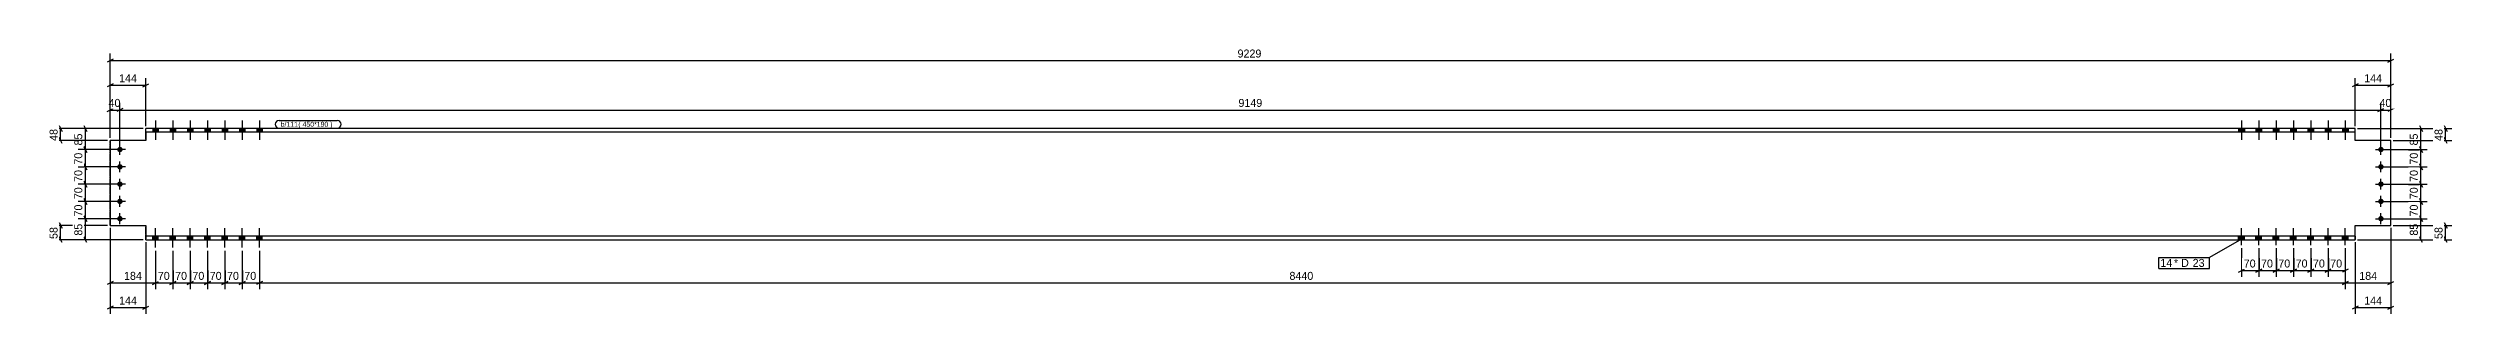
# Model space of a CAD drawing. Header units: millimetres. Extents: x 26 to 24436, y 32 to 1108.
# Drawn here: x 14710 to 24436, y 32 to 1108 of the extents above; entities that cross this region are included whole.
import ezdxf

# ---------------------------------------------------------------- set-up
doc = ezdxf.new("R2010")
doc.units = ezdxf.units.MM
doc.linetypes.add('DXK_LINE_DOT4', pattern=[0.9408, 0.4704, -0.4704])
doc.styles.add('Comic Sans MS', font='COMIC.TTF', dxfattribs={"height": 0.2})

msp = doc.modelspace()

# ---------------------------------------------------------------- hatches: boundary and pattern name
at = {"linetype": 'Continuous'}
for points in [[(15133.7, 768), (15155.7, 768), (15155.7, 782.6), (15133.7, 782.6)], [(15133.7, 768), (15155.7, 768), (15155.7, 782.6), (15133.7, 782.6)], [(15203.7, 768), (15225.7, 768), (15225.7, 782.6), (15203.7, 782.6)], [(15203.7, 768), (15225.7, 768), (15225.7, 782.6), (15203.7, 782.6)], [(15273.7, 768), (15295.7, 768), (15295.7, 782.6), (15273.7, 782.6)], [(15273.7, 768), (15295.7, 768), (15295.7, 782.6), (15273.7, 782.6)], [(15343.7, 768), (15365.7, 768), (15365.7, 782.6), (15343.7, 782.6)], [(15343.7, 768), (15365.7, 768), (15365.7, 782.6), (15343.7, 782.6)], [(15413.7, 768), (15435.7, 768), (15435.7, 782.6), (15413.7, 782.6)], [(15413.7, 768), (15435.7, 768), (15435.7, 782.6), (15413.7, 782.6)], [(15483.7, 768), (15505.7, 768), (15505.7, 782.6), (15483.7, 782.6)], [(15483.7, 768), (15505.7, 768), (15505.7, 782.6), (15483.7, 782.6)], [(15553.7, 768), (15575.7, 768), (15575.7, 782.6), (15553.7, 782.6)], [(15553.7, 768), (15575.7, 768), (15575.7, 782.6), (15553.7, 782.6)], [(23596.1, 782.6), (23573.1, 782.6), (23573.1, 768), (23596.1, 768)], [(23596.1, 782.6), (23573.1, 782.6), (23573.1, 768), (23596.1, 768)], [(23666.1, 782.6), (23643.1, 782.6), (23643.1, 768), (23666.1, 768)], [(23666.1, 782.6), (23643.1, 782.6), (23643.1, 768), (23666.1, 768)], [(23736.1, 782.6), (23713.1, 782.6), (23713.1, 768), (23736.1, 768)], [(23736.1, 782.6), (23713.1, 782.6), (23713.1, 768), (23736.1, 768)], [(23806.1, 782.6), (23783.1, 782.6), (23783.1, 768), (23806.1, 768)], [(23806.1, 782.6), (23783.1, 782.6), (23783.1, 768), (23806.1, 768)], [(23876.1, 782.6), (23853.1, 782.6), (23853.1, 768), (23876.1, 768)], [(23876.1, 782.6), (23853.1, 782.6), (23853.1, 768), (23876.1, 768)], [(23946.1, 782.6), (23923.1, 782.6), (23923.1, 768), (23946.1, 768)], [(23946.1, 782.6), (23923.1, 782.6), (23923.1, 768), (23946.1, 768)], [(24016.1, 782.6), (23993.1, 782.6), (23993.1, 768), (24016.1, 768)], [(24016.1, 782.6), (23993.1, 782.6), (23993.1, 768), (24016.1, 768)], [(14989.4, 697.6, -1), (15011.4, 697.6, -1)], [(24137.9, 697.6, -1), (24159.9, 697.6, -1)], [(14989.4, 627.6, -1), (15011.4, 627.6, -1)], [(24137.9, 627.6, -1), (24159.9, 627.6, -1)], [(14989.4, 557.6, -1), (15011.4, 557.6, -1)], [(14989.4, 487.6, -1), (15011.4, 487.6, -1)], [(24137.9, 557.6, -1), (24159.9, 557.6, -1)], [(24137.9, 487.6, -1), (24159.9, 487.6, -1)], [(14989.4, 417.6, -1), (15011.4, 417.6, -1)], [(24137.9, 417.6, -1), (24159.9, 417.6, -1)], [(15133.7, 332.6), (15155.7, 332.6), (15155.7, 347.2), (15133.7, 347.2)], [(15133.7, 332.6), (15155.7, 332.6), (15155.7, 347.2), (15133.7, 347.2)], [(15203.7, 332.6), (15225.7, 332.6), (15225.7, 347.2), (15203.7, 347.2)], [(15203.7, 332.6), (15225.7, 332.6), (15225.7, 347.2), (15203.7, 347.2)], [(15273.7, 332.6), (15295.7, 332.6), (15295.7, 347.2), (15273.7, 347.2)], [(15273.7, 332.6), (15295.7, 332.6), (15295.7, 347.2), (15273.7, 347.2)], [(15343.7, 332.6), (15365.7, 332.6), (15365.7, 347.2), (15343.7, 347.2)], [(15343.7, 332.6), (15365.7, 332.6), (15365.7, 347.2), (15343.7, 347.2)], [(15413.7, 332.6), (15435.7, 332.6), (15435.7, 347.2), (15413.7, 347.2)], [(15413.7, 332.6), (15435.7, 332.6), (15435.7, 347.2), (15413.7, 347.2)], [(15483.7, 332.6), (15505.7, 332.6), (15505.7, 347.2), (15483.7, 347.2)], [(15483.7, 332.6), (15505.7, 332.6), (15505.7, 347.2), (15483.7, 347.2)], [(15553.7, 332.6), (15575.7, 332.6), (15575.7, 347.2), (15553.7, 347.2)], [(15553.7, 332.6), (15575.7, 332.6), (15575.7, 347.2), (15553.7, 347.2)], [(23596.1, 347.2), (23573.1, 347.2), (23573.1, 332.6), (23596.1, 332.6)], [(23596.1, 347.2), (23573.1, 347.2), (23573.1, 332.6), (23596.1, 332.6)], [(23666.1, 347.2), (23643.1, 347.2), (23643.1, 332.6), (23666.1, 332.6)], [(23666.1, 347.2), (23643.1, 347.2), (23643.1, 332.6), (23666.1, 332.6)], [(23736.1, 347.2), (23713.1, 347.2), (23713.1, 332.6), (23736.1, 332.6)], [(23736.1, 347.2), (23713.1, 347.2), (23713.1, 332.6), (23736.1, 332.6)], [(23806.1, 347.2), (23783.1, 347.2), (23783.1, 332.6), (23806.1, 332.6)], [(23806.1, 347.2), (23783.1, 347.2), (23783.1, 332.6), (23806.1, 332.6)], [(23876.1, 347.2), (23853.1, 347.2), (23853.1, 332.6), (23876.1, 332.6)], [(23876.1, 347.2), (23853.1, 347.2), (23853.1, 332.6), (23876.1, 332.6)], [(23946.1, 347.2), (23923.1, 347.2), (23923.1, 332.6), (23946.1, 332.6)], [(23946.1, 347.2), (23923.1, 347.2), (23923.1, 332.6), (23946.1, 332.6)], [(24016.1, 347.2), (23993.1, 347.2), (23993.1, 332.6), (24016.1, 332.6)], [(24016.1, 347.2), (23993.1, 347.2), (23993.1, 332.6), (24016.1, 332.6)]]:
    msp.add_hatch(color=3, dxfattribs=at).paths.add_polyline_path(points)

# ---------------------------------------------------------------- linework, layer by layer
at = {"color": 8, "linetype": 'Continuous'}
for p, q in [((24188.9, 744.6), (24188.9, 1086)), ((14972.4, 1063.6), (14948.4, 1051.6)), ((14960.4, 1057.6), (24188.9, 1057.6)), ((15104.7, 792.6), (15104.7, 986)), ((24044.6, 792.6), (24044.6, 986)), ((24176.9, 1051.6), (24200.9, 1063.6)), ((14960.4, 957.6), (15104.7, 957.6)), ((14960.4, 744.6), (14960.4, 886)), ((15000.4, 707.6), (15000.4, 886)), ((15092.7, 951.6), (15116.7, 963.6)), ((24056.6, 963.6), (24032.6, 951.6)), ((24044.6, 957.6), (24188.9, 957.6)), ((24148.9, 707.6), (24148.9, 886)), ((24188.9, 744.6), (24188.9, 886)), ((14760.4, 734.6), (14760.4, 782.6)), ((15094.7, 782.6), (14832, 782.6)), ((14854.4, 794.6), (14866.4, 770.6)), ((14860.4, 697.6), (14860.4, 782.6)), ((14948.4, 851.6), (14972.4, 863.6)), ((14960.4, 857.6), (15000.4, 857.6)), ((15012.4, 863.6), (14988.4, 851.6)), ((24054.6, 782.6), (24336, 782.6)), ((24136.9, 851.6), (24160.9, 863.6)), ((24148.9, 857.6), (24188.9, 857.6)), ((24200.9, 863.6), (24176.9, 851.6)), ((24304.4, 794.6), (24316.4, 770.6)), ((24404.4, 794.6), (24416.4, 770.6)), ((24410.4, 734.6), (24410.4, 782.6)), ((14990.4, 697.6), (14832, 697.6)), ((14866.4, 685.6), (14854.4, 709.6)), ((24158.9, 697.6), (24336, 697.6)), ((24304.4, 709.6), (24316.4, 685.6)), ((24310.4, 627.6), (24310.4, 697.6)), ((24416.4, 722.6), (24404.4, 746.6)), ((14990.4, 627.6), (14832, 627.6)), ((14854.4, 639.6), (14866.4, 615.6)), ((14860.4, 557.6), (14860.4, 627.6)), ((24158.9, 627.6), (24336, 627.6)), ((24316.4, 615.6), (24304.4, 639.6)), ((14990.4, 557.6), (14832, 557.6)), ((14990.4, 487.6), (14832, 487.6)), ((14866.4, 545.6), (14854.4, 569.6)), ((14866.4, 475.6), (14854.4, 499.6)), ((24158.9, 557.6), (24336, 557.6)), ((24158.9, 487.6), (24336, 487.6)), ((24304.4, 569.6), (24316.4, 545.6)), ((24316.4, 475.6), (24304.4, 499.6)), ((24310.4, 487.6), (24310.4, 557.6)), ((14950.4, 390.6), (14732, 390.6)), ((14754.4, 402.6), (14766.4, 378.6)), ((14760.4, 332.6), (14760.4, 390.6)), ((14990.4, 417.6), (14832, 417.6)), ((14866.4, 405.6), (14854.4, 429.6)), ((24158.9, 417.6), (24336, 417.6)), ((24304.4, 429.6), (24316.4, 405.6)), ((24310.4, 332.6), (24310.4, 417.6)), ((24404.4, 402.6), (24416.4, 378.6)), ((24410.4, 332.6), (24410.4, 390.6)), ((15094.7, 332.6), (14732, 332.6)), ((14766.4, 320.6), (14754.4, 344.6)), ((15094.7, 332.6), (14832, 332.6)), ((14866.4, 320.6), (14854.4, 344.6)), ((14960.4, 380.6), (14960.4, 132)), ((14960.4, 380.6), (14960.4, 32)), ((23584.6, 297.9), (23584.6, 182)), ((23654.6, 297.9), (23654.6, 182)), ((23724.6, 297.9), (23724.6, 182)), ((23794.6, 297.9), (23794.6, 182)), ((23864.6, 297.9), (23864.6, 182)), ((23934.6, 297.9), (23934.6, 182)), ((24004.6, 297.9), (24004.6, 132)), ((24004.6, 297.9), (24004.6, 132)), ((24004.6, 297.9), (24004.6, 182)), ((24054.6, 332.6), (24336, 332.6)), ((24188.9, 380.6), (24188.9, 132)), ((24188.9, 380.6), (24188.9, 32)), ((24316.4, 320.6), (24304.4, 344.6)), ((24416.4, 320.6), (24404.4, 344.6)), ((15144.7, 287.9), (15144.7, 132)), ((15144.7, 287.9), (15144.7, 132)), ((15214.7, 287.9), (15214.7, 132)), ((15284.7, 287.9), (15284.7, 132)), ((15354.7, 287.9), (15354.7, 132)), ((15424.7, 287.9), (15424.7, 132)), ((15494.7, 287.9), (15494.7, 132)), ((15564.7, 287.9), (15564.7, 132)), ((15564.7, 287.9), (15564.7, 132)), ((23572.6, 201.6), (23596.6, 213.6)), ((23642.6, 201.6), (23666.6, 213.6)), ((23712.6, 201.6), (23736.6, 213.6)), ((23782.6, 201.6), (23806.6, 213.6)), ((23852.6, 201.6), (23876.6, 213.6)), ((23922.6, 201.6), (23946.6, 213.6)), ((23934.6, 207.6), (24004.6, 207.6)), ((14972.4, 163.6), (14948.4, 151.6)), ((14960.4, 157.6), (15144.7, 157.6)), ((15132.7, 151.6), (15156.7, 163.6)), ((15202.7, 151.6), (15226.7, 163.6)), ((15272.7, 151.6), (15296.7, 163.6)), ((15342.7, 151.6), (15366.7, 163.6)), ((15412.7, 151.6), (15436.7, 163.6)), ((15482.7, 151.6), (15506.7, 163.6)), ((15494.7, 157.6), (15564.7, 157.6)), ((15576.7, 163.6), (15552.7, 151.6)), ((15576.7, 163.6), (15552.7, 151.6)), ((15564.7, 157.6), (24004.6, 157.6)), ((24016.6, 163.6), (23992.6, 151.6)), ((24004.6, 157.6), (24188.9, 157.6)), ((24176.9, 151.6), (24200.9, 163.6)), ((14972.4, 63.6), (14948.4, 51.6)), ((14960.4, 57.6), (15104.7, 57.6)), ((15092.7, 51.6), (15116.7, 63.6)), ((24056.6, 63.6), (24032.6, 51.6)), ((24044.6, 57.6), (24188.9, 57.6)), ((24176.9, 51.6), (24200.9, 63.6))]:
    msp.add_line(p, q, dxfattribs=at)
at = {"color": 7, "linetype": 'Continuous'}
for p, q in [((24044.6, 782.6), (15104.7, 782.6)), ((15104.7, 768), (15104.7, 782.6)), ((24044.6, 768), (24044.6, 782.6)), ((15104.7, 734.6), (14960.4, 734.6)), ((14960.4, 734.6), (14960.4, 390.6)), ((15104.7, 768), (15104.7, 734.6)), ((24044.6, 768), (15104.7, 768)), ((24044.6, 734.6), (24044.6, 768)), ((24044.6, 768), (24044.6, 768)), ((24188.9, 734.6), (24044.6, 734.6)), ((24188.9, 390.6), (24188.9, 734.6)), ((14960.4, 390.6), (15104.7, 390.6)), ((15104.7, 390.6), (15104.7, 347.2)), ((24044.6, 347.2), (24044.6, 390.6)), ((24044.6, 390.6), (24188.9, 390.6)), ((24044.6, 347.2), (15104.7, 347.2)), ((15104.7, 332.6), (15104.7, 347.2)), ((15104.7, 332.6), (24044.6, 332.6)), ((24044.6, 332.6), (24044.6, 347.2)), ((24044.6, 332.6), (24044.6, 332.6))]:
    msp.add_line(p, q, dxfattribs=at)
at = {"color": 7, "linetype": 'DXK_LINE_DOT4'}
for p, q in [((15104.7, 768), (15104.7, 782.6)), ((24044.6, 768), (24044.6, 782.6)), ((14960.4, 390.6), (14960.4, 734.6)), ((15104.7, 734.6), (15104.7, 768)), ((15104.7, 768), (15104.7, 768)), ((15104.7, 768), (15104.7, 768)), ((24044.6, 734.6), (24044.6, 768)), ((24188.9, 390.6), (24188.9, 734.6)), ((15104.7, 347.2), (15104.7, 390.6)), ((24044.6, 347.2), (24044.6, 390.6)), ((15104.7, 347.2), (15104.7, 332.6)), ((15104.7, 347.2), (15104.7, 347.2)), ((24044.6, 347.2), (24044.6, 332.6))]:
    msp.add_line(p, q, dxfattribs=at)
at = {"color": 3, "linetype": 'Continuous'}
for p, q in [((15133.7, 782.6), (15133.7, 768)), ((15133.7, 782.6), (15133.7, 768)), ((15144.7, 814.8), (15144.7, 736.6)), ((15144.7, 814.8), (15144.7, 736.6)), ((15155.7, 782.6), (15155.7, 768)), ((15155.7, 782.6), (15155.7, 768)), ((15203.7, 782.6), (15203.7, 768)), ((15203.7, 782.6), (15203.7, 768)), ((15214.7, 814.8), (15214.7, 736.6)), ((15214.7, 814.8), (15214.7, 736.6)), ((15225.7, 782.6), (15225.7, 768)), ((15225.7, 782.6), (15225.7, 768)), ((15273.7, 782.6), (15273.7, 768)), ((15273.7, 782.6), (15273.7, 768)), ((15284.7, 814.8), (15284.7, 736.6)), ((15284.7, 814.8), (15284.7, 736.6)), ((15295.7, 782.6), (15295.7, 768)), ((15295.7, 782.6), (15295.7, 768)), ((15343.7, 782.6), (15343.7, 768)), ((15343.7, 782.6), (15343.7, 768)), ((15354.7, 814.8), (15354.7, 736.6)), ((15354.7, 814.8), (15354.7, 736.6)), ((15365.7, 782.6), (15365.7, 768)), ((15365.7, 782.6), (15365.7, 768)), ((15413.7, 782.6), (15413.7, 768)), ((15413.7, 782.6), (15413.7, 768)), ((15424.7, 814.8), (15424.7, 736.6)), ((15424.7, 814.8), (15424.7, 736.6)), ((15435.7, 782.6), (15435.7, 768)), ((15435.7, 782.6), (15435.7, 768)), ((15483.7, 782.6), (15483.7, 768)), ((15483.7, 782.6), (15483.7, 768)), ((15494.7, 814.8), (15494.7, 736.6)), ((15494.7, 814.8), (15494.7, 736.6)), ((15505.7, 782.6), (15505.7, 768)), ((15505.7, 782.6), (15505.7, 768)), ((15553.7, 782.6), (15553.7, 768)), ((15553.7, 782.6), (15553.7, 768)), ((15564.7, 814.8), (15564.7, 736.6)), ((15564.7, 814.8), (15564.7, 736.6)), ((15575.7, 782.6), (15575.7, 768)), ((15575.7, 782.6), (15575.7, 768)), ((23573.1, 782.6), (23573.1, 768)), ((23573.1, 782.6), (23573.1, 768)), ((23584.6, 814.8), (23584.6, 736.6)), ((23584.6, 814.8), (23584.6, 736.6)), ((23596.1, 782.6), (23596.1, 768)), ((23596.1, 782.6), (23596.1, 768)), ((23643.1, 782.6), (23643.1, 768)), ((23643.1, 782.6), (23643.1, 768)), ((23654.6, 814.8), (23654.6, 736.6)), ((23654.6, 814.8), (23654.6, 736.6)), ((23666.1, 782.6), (23666.1, 768)), ((23666.1, 782.6), (23666.1, 768)), ((23713.1, 782.6), (23713.1, 768)), ((23713.1, 782.6), (23713.1, 768)), ((23724.6, 814.8), (23724.6, 736.6)), ((23724.6, 814.8), (23724.6, 736.6)), ((23736.1, 782.6), (23736.1, 768)), ((23736.1, 782.6), (23736.1, 768)), ((23783.1, 782.6), (23783.1, 768)), ((23783.1, 782.6), (23783.1, 768)), ((23794.6, 814.8), (23794.6, 736.6)), ((23794.6, 814.8), (23794.6, 736.6)), ((23806.1, 782.6), (23806.1, 768)), ((23806.1, 782.6), (23806.1, 768)), ((23853.1, 782.6), (23853.1, 768)), ((23853.1, 782.6), (23853.1, 768)), ((23864.6, 814.8), (23864.6, 736.6)), ((23864.6, 814.8), (23864.6, 736.6)), ((23876.1, 782.6), (23876.1, 768)), ((23876.1, 782.6), (23876.1, 768)), ((23923.1, 782.6), (23923.1, 768)), ((23923.1, 782.6), (23923.1, 768)), ((23934.6, 814.8), (23934.6, 736.6)), ((23934.6, 814.8), (23934.6, 736.6)), ((23946.1, 782.6), (23946.1, 768)), ((23946.1, 782.6), (23946.1, 768)), ((23993.1, 782.6), (23993.1, 768)), ((23993.1, 782.6), (23993.1, 768)), ((24004.6, 814.8), (24004.6, 736.6)), ((24004.6, 814.8), (24004.6, 736.6)), ((24016.1, 782.6), (24016.1, 768)), ((24016.1, 782.6), (24016.1, 768)), ((15022.4, 697.6), (14978.4, 697.6)), ((15000.4, 675.6), (15000.4, 719.6)), ((24126.9, 697.6), (24170.9, 697.6)), ((24148.9, 675.6), (24148.9, 719.6)), ((15022.4, 627.6), (14978.4, 627.6)), ((15000.4, 605.6), (15000.4, 649.6)), ((24126.9, 627.6), (24170.9, 627.6)), ((24148.9, 605.6), (24148.9, 649.6)), ((15022.4, 557.6), (14978.4, 557.6)), ((15022.4, 487.6), (14978.4, 487.6)), ((15000.4, 535.6), (15000.4, 579.6)), ((15000.4, 465.6), (15000.4, 509.6)), ((24126.9, 557.6), (24170.9, 557.6)), ((24126.9, 487.6), (24170.9, 487.6)), ((24148.9, 535.6), (24148.9, 579.6)), ((24148.9, 465.6), (24148.9, 509.6)), ((15022.4, 417.6), (14978.4, 417.6)), ((15000.4, 395.6), (15000.4, 439.6)), ((24126.9, 417.6), (24170.9, 417.6)), ((24148.9, 395.6), (24148.9, 439.6)), ((15133.7, 332.6), (15133.7, 347.2)), ((15133.7, 332.6), (15133.7, 347.2)), ((15144.7, 300.4), (15144.7, 378.6)), ((15144.7, 300.4), (15144.7, 378.6)), ((15155.7, 332.6), (15155.7, 347.2)), ((15155.7, 332.6), (15155.7, 347.2)), ((15203.7, 332.6), (15203.7, 347.2)), ((15203.7, 332.6), (15203.7, 347.2)), ((15214.7, 300.4), (15214.7, 378.6)), ((15214.7, 300.4), (15214.7, 378.6)), ((15225.7, 332.6), (15225.7, 347.2)), ((15225.7, 332.6), (15225.7, 347.2)), ((15273.7, 332.6), (15273.7, 347.2)), ((15273.7, 332.6), (15273.7, 347.2)), ((15284.7, 300.4), (15284.7, 378.6)), ((15284.7, 300.4), (15284.7, 378.6)), ((15295.7, 332.6), (15295.7, 347.2)), ((15295.7, 332.6), (15295.7, 347.2)), ((15343.7, 332.6), (15343.7, 347.2)), ((15343.7, 332.6), (15343.7, 347.2)), ((15354.7, 300.4), (15354.7, 378.6)), ((15354.7, 300.4), (15354.7, 378.6)), ((15365.7, 332.6), (15365.7, 347.2)), ((15365.7, 332.6), (15365.7, 347.2)), ((15413.7, 332.6), (15413.7, 347.2)), ((15413.7, 332.6), (15413.7, 347.2)), ((15424.7, 300.4), (15424.7, 378.6)), ((15424.7, 300.4), (15424.7, 378.6)), ((15435.7, 332.6), (15435.7, 347.2)), ((15435.7, 332.6), (15435.7, 347.2)), ((15483.7, 332.6), (15483.7, 347.2)), ((15483.7, 332.6), (15483.7, 347.2)), ((15494.7, 300.4), (15494.7, 378.6)), ((15494.7, 300.4), (15494.7, 378.6)), ((15505.7, 332.6), (15505.7, 347.2)), ((15505.7, 332.6), (15505.7, 347.2)), ((15553.7, 332.6), (15553.7, 347.2)), ((15553.7, 332.6), (15553.7, 347.2)), ((15564.7, 300.4), (15564.7, 378.6)), ((15564.7, 300.4), (15564.7, 378.6)), ((15575.7, 332.6), (15575.7, 347.2)), ((15575.7, 332.6), (15575.7, 347.2)), ((23573.1, 332.6), (23573.1, 347.2)), ((23573.1, 332.6), (23573.1, 347.2)), ((23584.6, 310.4), (23584.6, 378.6)), ((23584.6, 310.4), (23584.6, 378.6)), ((23596.1, 332.6), (23596.1, 347.2)), ((23596.1, 332.6), (23596.1, 347.2)), ((23643.1, 332.6), (23643.1, 347.2)), ((23643.1, 332.6), (23643.1, 347.2)), ((23654.6, 310.4), (23654.6, 378.6)), ((23654.6, 310.4), (23654.6, 378.6)), ((23666.1, 332.6), (23666.1, 347.2)), ((23666.1, 332.6), (23666.1, 347.2)), ((23713.1, 332.6), (23713.1, 347.2)), ((23713.1, 332.6), (23713.1, 347.2)), ((23724.6, 310.4), (23724.6, 378.6)), ((23724.6, 310.4), (23724.6, 378.6)), ((23736.1, 332.6), (23736.1, 347.2)), ((23736.1, 332.6), (23736.1, 347.2)), ((23783.1, 332.6), (23783.1, 347.2)), ((23783.1, 332.6), (23783.1, 347.2)), ((23794.6, 310.4), (23794.6, 378.6)), ((23794.6, 310.4), (23794.6, 378.6)), ((23806.1, 332.6), (23806.1, 347.2)), ((23806.1, 332.6), (23806.1, 347.2)), ((23853.1, 332.6), (23853.1, 347.2)), ((23853.1, 332.6), (23853.1, 347.2)), ((23864.6, 310.4), (23864.6, 378.6)), ((23864.6, 310.4), (23864.6, 378.6)), ((23876.1, 332.6), (23876.1, 347.2)), ((23876.1, 332.6), (23876.1, 347.2)), ((23923.1, 332.6), (23923.1, 347.2)), ((23923.1, 332.6), (23923.1, 347.2)), ((23934.6, 310.4), (23934.6, 378.6)), ((23934.6, 310.4), (23934.6, 378.6)), ((23946.1, 332.6), (23946.1, 347.2)), ((23946.1, 332.6), (23946.1, 347.2)), ((23993.1, 332.6), (23993.1, 347.2)), ((23993.1, 332.6), (23993.1, 347.2)), ((24004.6, 310.4), (24004.6, 378.6)), ((24004.6, 310.4), (24004.6, 378.6)), ((24016.1, 332.6), (24016.1, 347.2)), ((24016.1, 332.6), (24016.1, 347.2))]:
    msp.add_line(p, q, dxfattribs=at)

# ---------------------------------------------------------------- wipeouts: each hides what was drawn before it
at = {"color": 0}
msp.add_wipeout([(23301.6, 222.4), (23301.6, 254.4), (23256.3, 254.4), (23256.3, 222.4)], dxfattribs=at)

# ---------------------------------------------------------------- next in the draw order: wipeouts: each hides what was drawn before it
for points in [[(19633.2, 1063.6), (19633.2, 1108.4), (19516.1, 1108.4), (19516.1, 1063.6)], [(15012.9, 863.6), (15012.9, 908.4), (14947.9, 908.4), (14947.9, 863.6)], [(24201.4, 863.6), (24201.4, 908.4), (24136.4, 908.4), (24136.4, 863.6)], [(14854.4, 772.6), (14809.6, 772.6), (14809.6, 707.6), (14854.4, 707.6)], [(24304.4, 695.1), (24259.6, 695.1), (24259.6, 630.1), (24304.4, 630.1)], [(14854.4, 625.1), (14809.6, 625.1), (14809.6, 560.1), (14854.4, 560.1)], [(24304.4, 555.1), (24259.6, 555.1), (24259.6, 490.1), (24304.4, 490.1)], [(14754.4, 394.1), (14709.6, 394.1), (14709.6, 329.1), (14754.4, 329.1)], [(24304.4, 407.6), (24259.6, 407.6), (24259.6, 342.6), (24304.4, 342.6)], [(15094.6, 163.6), (15094.6, 208.4), (15010.5, 208.4), (15010.5, 163.6)], [(15562.1, 163.6), (15562.1, 208.4), (15497.2, 208.4), (15497.2, 163.6)], [(19843.2, 163.6), (19843.2, 208.4), (19726.1, 208.4), (19726.1, 163.6)], [(23301.6, 222.4), (23301.6, 254.4), (23256.3, 254.4), (23256.3, 222.4)], [(24138.8, 163.6), (24138.8, 208.4), (24054.7, 208.4), (24054.7, 163.6)]]:
    msp.add_wipeout(points, dxfattribs=at)

# ---------------------------------------------------------------- next in the draw order: linework, layer by layer
at = {"color": 8, "linetype": 'Continuous'}
for p, q in [((14960.4, 744.6), (14960.4, 1086)), ((14960.4, 744.6), (14960.4, 986)), ((24188.9, 744.6), (24188.9, 986)), ((14972.4, 963.6), (14948.4, 951.6)), ((15000.4, 707.6), (15000.4, 886)), ((24148.9, 707.6), (24148.9, 886)), ((24176.9, 951.6), (24200.9, 963.6)), ((15094.7, 782.6), (14732, 782.6)), ((14754.4, 794.6), (14766.4, 770.6)), ((15012.4, 863.6), (14988.4, 851.6)), ((15000.4, 857.6), (24148.9, 857.6)), ((24136.9, 851.6), (24160.9, 863.6)), ((24310.4, 697.6), (24310.4, 782.6)), ((14990.4, 697.6), (14832, 697.6)), ((14854.4, 709.6), (14866.4, 685.6)), ((14860.4, 627.6), (14860.4, 697.6)), ((24158.9, 697.6), (24336, 697.6)), ((24316.4, 685.6), (24304.4, 709.6)), ((14990.4, 627.6), (14832, 627.6)), ((14866.4, 615.6), (14854.4, 639.6)), ((24158.9, 627.6), (24336, 627.6)), ((24304.4, 639.6), (24316.4, 615.6)), ((24310.4, 557.6), (24310.4, 627.6)), ((14990.4, 557.6), (14832, 557.6)), ((14854.4, 569.6), (14866.4, 545.6)), ((14860.4, 487.6), (14860.4, 557.6)), ((24158.9, 557.6), (24336, 557.6)), ((24158.9, 487.6), (24336, 487.6)), ((24316.4, 545.6), (24304.4, 569.6)), ((24304.4, 499.6), (24316.4, 475.6)), ((24310.4, 417.6), (24310.4, 487.6)), ((24158.9, 417.6), (24336, 417.6)), ((24316.4, 405.6), (24304.4, 429.6)), ((15104.7, 322.6), (15104.7, 32)), ((24044.6, 322.6), (24044.6, 32)), ((24054.6, 332.6), (24436, 332.6)), ((15494.7, 287.9), (15494.7, 132)), ((24016.6, 213.6), (23992.6, 201.6)), ((15132.7, 151.6), (15156.7, 163.6)), ((15424.7, 157.6), (15494.7, 157.6)), ((15506.7, 163.6), (15482.7, 151.6)), ((23992.6, 151.6), (24016.6, 163.6))]:
    msp.add_line(p, q, dxfattribs=at)
at = {"color": 7, "linetype": 'Continuous'}
msp.add_line((23250.3, 216.4), (23250.3, 260.4), dxfattribs=at)

# ---------------------------------------------------------------- next in the draw order: texts
at = {"color": 3, "style": 'Comic Sans MS'}
for s, p in [('9229', (19522.5, 1070)), ('40', (14954.3, 870)), ('40', (24142.8, 870)), ('184', (15016.9, 170)), ('70', (15503.6, 170)), ('8440', (19732.5, 170)), ('184', (24061.1, 170))]:
    msp.add_text(s, height=32.38, dxfattribs=at).set_placement(p)
for s, p in [('85', (14848, 714)), ('70', (24298, 636.5)), ('70', (14848, 566.5)), ('70', (24298, 496.5)), ('85', (24298, 349)), ('58', (14748, 335.5))]:
    msp.add_text(s, height=32.38, rotation=90.00021, dxfattribs=at).set_placement(p)

# ---------------------------------------------------------------- next in the draw order: wipeouts: each hides what was drawn before it
at = {"color": 0}
msp.add_wipeout([(23377.4, 222.4), (23377.4, 254.4), (23311.2, 254.4), (23311.2, 222.4)], dxfattribs=at)

# ---------------------------------------------------------------- next in the draw order: wipeouts: each hides what was drawn before it
for points in [[(15074.6, 963.6), (15074.6, 1008.4), (14990.5, 1008.4), (14990.5, 963.6)], [(24158.8, 963.6), (24158.8, 1008.4), (24074.7, 1008.4), (24074.7, 963.6)], [(19629.8, 863.6), (19629.8, 908.4), (19519.6, 908.4), (19519.6, 863.6)], [(15716.2, 789.6), (15716.2, 809.6), (15650.7, 809.6), (15650.7, 789.6)], [(14854.4, 695.1), (14809.6, 695.1), (14809.6, 630.1), (14854.4, 630.1)], [(24304.4, 772.6), (24259.6, 772.6), (24259.6, 707.6), (24304.4, 707.6)], [(24304.4, 625.1), (24259.6, 625.1), (24259.6, 560.1), (24304.4, 560.1)], [(14854.4, 555.1), (14809.6, 555.1), (14809.6, 490.1), (14854.4, 490.1)], [(24304.4, 485.1), (24259.6, 485.1), (24259.6, 420.1), (24304.4, 420.1)], [(15492.1, 163.6), (15492.1, 208.4), (15427.2, 208.4), (15427.2, 163.6)], [(23377.4, 222.4), (23377.4, 254.4), (23311.2, 254.4), (23311.2, 222.4)], [(24002.1, 213.6), (24002.1, 258.4), (23937.2, 258.4), (23937.2, 213.6)], [(15074.6, 63.6), (15074.6, 108.4), (14990.5, 108.4), (14990.5, 63.6)], [(24158.8, 63.6), (24158.8, 108.4), (24074.7, 108.4), (24074.7, 63.6)]]:
    msp.add_wipeout(points, dxfattribs=at)

# ---------------------------------------------------------------- next in the draw order: linework, layer by layer
at = {"color": 8, "linetype": 'Continuous'}
for p, q in [((24054.6, 782.6), (24436, 782.6)), ((14950.4, 734.6), (14732, 734.6)), ((14766.4, 722.6), (14754.4, 746.6)), ((24198.9, 734.6), (24436, 734.6)), ((14990.4, 487.6), (14832, 487.6)), ((14854.4, 499.6), (14866.4, 475.6)), ((14860.4, 417.6), (14860.4, 487.6)), ((24198.9, 390.6), (24436, 390.6)), ((23934.6, 297.9), (23934.6, 182)), ((15424.7, 287.9), (15424.7, 132)), ((23864.6, 207.6), (23934.6, 207.6)), ((23946.6, 213.6), (23922.6, 201.6)), ((15354.7, 157.6), (15424.7, 157.6)), ((15436.7, 163.6), (15412.7, 151.6))]:
    msp.add_line(p, q, dxfattribs=at)

# ---------------------------------------------------------------- next in the draw order: texts
at = {"color": 3, "style": 'Comic Sans MS'}
for s, p in [('144', (14996.9, 970)), ('144', (24081.1, 970)), ('9149', (19526, 870)), ('70', (15433.6, 170)), ('14', (23256.3, 222.4)), ('70', (23943.6, 220)), ('144', (14996.9, 70)), ('144', (24081.1, 70))]:
    msp.add_text(s, height=32.38, dxfattribs=at).set_placement(p)
for s, p in [('70', (14848, 636.5)), ('85', (24298, 714)), ('70', (24298, 566.5)), ('70', (14848, 496.5)), ('70', (24298, 426.5))]:
    msp.add_text(s, height=32.38, rotation=90.00021, dxfattribs=at).set_placement(p)

# ---------------------------------------------------------------- next in the draw order: wipeouts: each hides what was drawn before it
at = {"color": 0}
for points in [[(15716.2, 789.6), (15716.2, 809.6), (15650.7, 809.6), (15650.7, 789.6)], [(23439.1, 222.4), (23439.1, 254.4), (23387, 254.4), (23387, 222.4)]]:
    msp.add_wipeout(points, dxfattribs=at)

# ---------------------------------------------------------------- next in the draw order: linework, layer by layer
at = {"color": 7, "linetype": 'Continuous'}
msp.add_arc((15644.7, 799.6), 16, 90, 270, dxfattribs=at)

# ---------------------------------------------------------------- next in the draw order: wipeouts: each hides what was drawn before it
at = {"color": 0}
for points in [[(14754.4, 791.1), (14709.6, 791.1), (14709.6, 726.1), (14754.4, 726.1)], [(15873.3, 789.6), (15873.3, 809.6), (15722.2, 809.6), (15722.2, 789.6)], [(24404.4, 791.1), (24359.6, 791.1), (24359.6, 726.1), (24404.4, 726.1)], [(14854.4, 485.1), (14809.6, 485.1), (14809.6, 420.1), (14854.4, 420.1)], [(24404.4, 394.1), (24359.6, 394.1), (24359.6, 329.1), (24404.4, 329.1)], [(15422.1, 163.6), (15422.1, 208.4), (15357.2, 208.4), (15357.2, 163.6)], [(23439.1, 222.4), (23439.1, 254.4), (23387, 254.4), (23387, 222.4)], [(23932.1, 213.6), (23932.1, 258.4), (23867.2, 258.4), (23867.2, 213.6)]]:
    msp.add_wipeout(points, dxfattribs=at)

# ---------------------------------------------------------------- next in the draw order: linework, layer by layer
at = {"color": 8, "linetype": 'Continuous'}
for p, q in [((14990.4, 417.6), (14832, 417.6)), ((14854.4, 429.6), (14866.4, 405.6)), ((14860.4, 332.6), (14860.4, 417.6)), ((23864.6, 297.9), (23864.6, 182)), ((15354.7, 287.9), (15354.7, 132)), ((23794.6, 207.6), (23864.6, 207.6)), ((23876.6, 213.6), (23852.6, 201.6)), ((15284.7, 157.6), (15354.7, 157.6)), ((15366.7, 163.6), (15342.7, 151.6))]:
    msp.add_line(p, q, dxfattribs=at)
at = {"color": 7, "linetype": 'Continuous'}
for p, q in [((23250.3, 260.4), (23454.7, 260.4)), ((23250.3, 216.4), (23454.7, 216.4)), ((23454.7, 216.4), (23454.7, 260.4))]:
    msp.add_line(p, q, dxfattribs=at)

# ---------------------------------------------------------------- next in the draw order: texts
at = {"color": 3, "style": 'Comic Sans MS'}
for s, p in [('48', (14748, 732.5)), ('48', (24398, 732.5)), ('70', (14848, 426.5)), ('58', (24398, 335.5))]:
    msp.add_text(s, height=32.38, rotation=90.00021, dxfattribs=at).set_placement(p)
for s, p in [('70', (15363.6, 170)), ('* D', (23311.2, 222.4)), ('23', (23387, 222.4)), ('70', (23873.6, 220))]:
    msp.add_text(s, height=32.38, dxfattribs=at).set_placement(p)

# ---------------------------------------------------------------- next in the draw order: wipeouts: each hides what was drawn before it
at = {"color": 0}
msp.add_wipeout([(15873.3, 789.6), (15873.3, 809.6), (15722.2, 809.6), (15722.2, 789.6)], dxfattribs=at)

# ---------------------------------------------------------------- next in the draw order: linework, layer by layer
at = {"color": 7, "linetype": 'Continuous'}
for p, q in [((15644.7, 815.6), (15879.3, 815.6)), ((15644.7, 783.6), (15879.3, 783.6))]:
    msp.add_line(p, q, dxfattribs=at)
msp.add_arc((15879.3, 799.6), 16, 270, 90, dxfattribs=at)

# ---------------------------------------------------------------- next in the draw order: texts
at = {"color": 3, "style": 'Comic Sans MS'}
for s, height, p in [('b/111', 20.23, (15650.7, 789.6)), ('(\xa0450*190\xa0) ', 20.234, (15722.2, 789.6))]:
    msp.add_text(s, height=height, dxfattribs=at).set_placement(p)

# ---------------------------------------------------------------- next in the draw order: wipeouts: each hides what was drawn before it
at = {"color": 0}
for points in [[(14854.4, 407.6), (14809.6, 407.6), (14809.6, 342.6), (14854.4, 342.6)], [(15352.1, 163.6), (15352.1, 208.4), (15287.2, 208.4), (15287.2, 163.6)], [(23862.1, 213.6), (23862.1, 258.4), (23797.2, 258.4), (23797.2, 213.6)]]:
    msp.add_wipeout(points, dxfattribs=at)

# ---------------------------------------------------------------- next in the draw order: linework, layer by layer
at = {"color": 8, "linetype": 'Continuous'}
for p, q in [((23794.6, 297.9), (23794.6, 182)), ((15284.7, 287.9), (15284.7, 132)), ((23724.6, 207.6), (23794.6, 207.6)), ((23806.6, 213.6), (23782.6, 201.6)), ((15214.7, 157.6), (15284.7, 157.6)), ((15296.7, 163.6), (15272.7, 151.6))]:
    msp.add_line(p, q, dxfattribs=at)

# ---------------------------------------------------------------- next in the draw order: texts
at = {"color": 3, "style": 'Comic Sans MS'}
msp.add_text('85', height=32.38, rotation=90.00021, dxfattribs=at).set_placement((14848, 349))
for p in [(15293.6, 170), (23803.6, 220)]:
    msp.add_text('70', height=32.38, dxfattribs=at).set_placement(p)

# ---------------------------------------------------------------- next in the draw order: wipeouts: each hides what was drawn before it
at = {"color": 0}
for points in [[(15282.1, 163.6), (15282.1, 208.4), (15217.2, 208.4), (15217.2, 163.6)], [(23792.1, 213.6), (23792.1, 258.4), (23727.2, 258.4), (23727.2, 213.6)]]:
    msp.add_wipeout(points, dxfattribs=at)

# ---------------------------------------------------------------- next in the draw order: linework, layer by layer
at = {"color": 8, "linetype": 'Continuous'}
for p, q in [((23724.6, 297.9), (23724.6, 182)), ((15214.7, 287.9), (15214.7, 132)), ((23654.6, 207.6), (23724.6, 207.6)), ((23736.6, 213.6), (23712.6, 201.6)), ((15144.7, 157.6), (15214.7, 157.6)), ((15226.7, 163.6), (15202.7, 151.6))]:
    msp.add_line(p, q, dxfattribs=at)

# ---------------------------------------------------------------- next in the draw order: texts
at = {"color": 3, "style": 'Comic Sans MS'}
for p in [(15223.6, 170), (23733.6, 220)]:
    msp.add_text('70', height=32.38, dxfattribs=at).set_placement(p)

# ---------------------------------------------------------------- next in the draw order: wipeouts: each hides what was drawn before it
at = {"color": 0}
for points in [[(15212.1, 163.6), (15212.1, 208.4), (15147.2, 208.4), (15147.2, 163.6)], [(23722.1, 213.6), (23722.1, 258.4), (23657.2, 258.4), (23657.2, 213.6)]]:
    msp.add_wipeout(points, dxfattribs=at)

# ---------------------------------------------------------------- next in the draw order: linework, layer by layer
at = {"color": 8, "linetype": 'Continuous'}
for p, q in [((23654.6, 297.9), (23654.6, 182)), ((23584.6, 207.6), (23654.6, 207.6)), ((23666.6, 213.6), (23642.6, 201.6))]:
    msp.add_line(p, q, dxfattribs=at)

# ---------------------------------------------------------------- next in the draw order: texts
at = {"color": 3, "style": 'Comic Sans MS'}
for p in [(15153.6, 170), (23663.6, 220)]:
    msp.add_text('70', height=32.38, dxfattribs=at).set_placement(p)

# ---------------------------------------------------------------- next in the draw order: wipeouts: each hides what was drawn before it
at = {"color": 0}
msp.add_wipeout([(23652.1, 213.6), (23652.1, 258.4), (23587.2, 258.4), (23587.2, 213.6)], dxfattribs=at)

# ---------------------------------------------------------------- next in the draw order: linework, layer by layer
at = {"color": 7, "linetype": 'Continuous'}
msp.add_line((23584.6, 335.4), (23454.7, 260.4), dxfattribs=at)

# ---------------------------------------------------------------- next in the draw order: texts
at = {"color": 3, "style": 'Comic Sans MS'}
msp.add_text('70', height=32.38, dxfattribs=at).set_placement((23593.6, 220))

doc.saveas('drawing.dxf')
